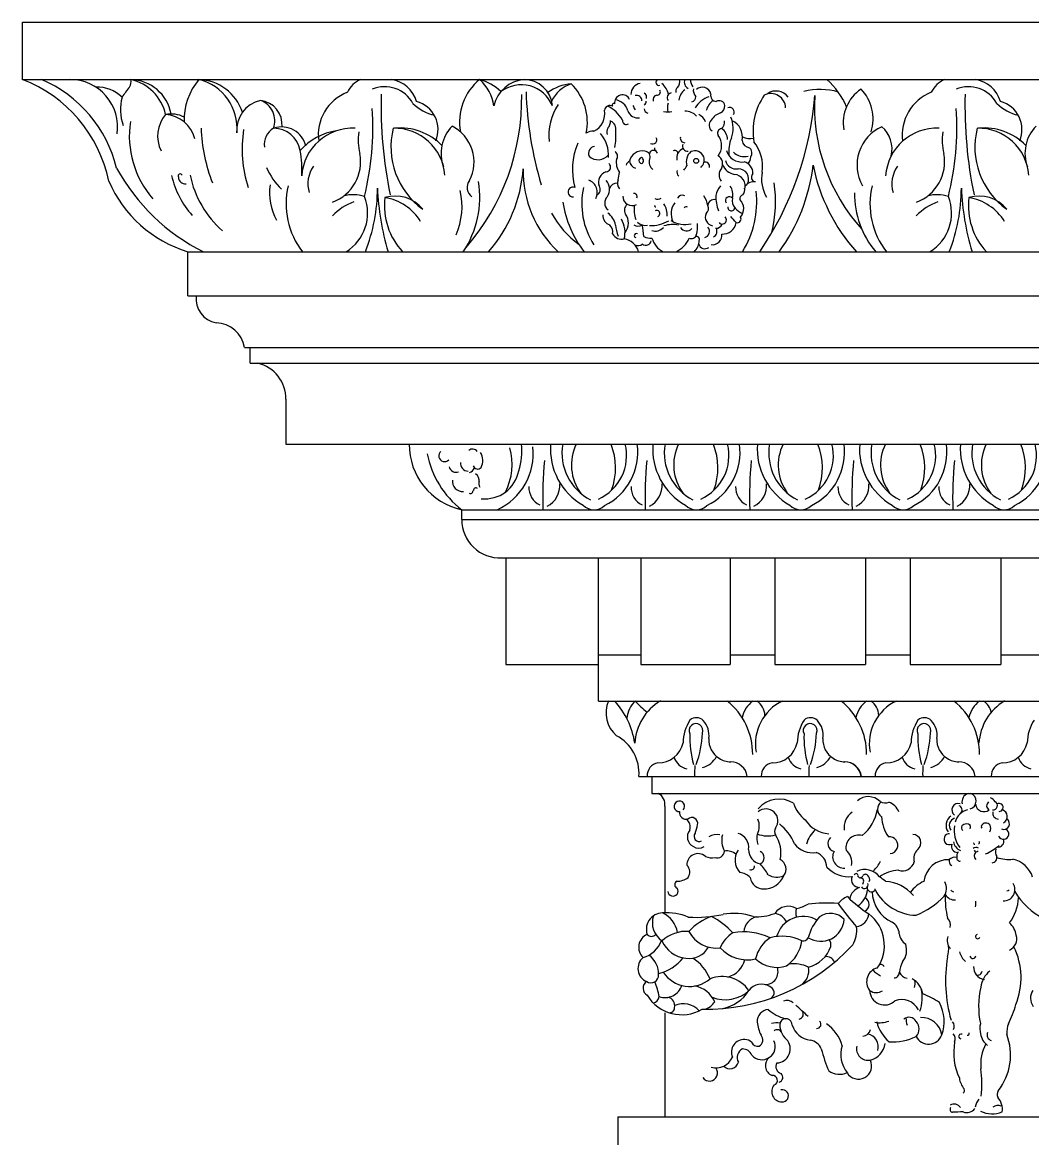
# Model space of a CAD drawing. Header units: millimetres. Extents: x -1.36 to 7.35, y 0 to 9.75.
# Drawn here: x -1.362 to 3.153, y 4.152 to 9.141 of the extents above; entities that cross this region are included whole.
import ezdxf

# ---------------------------------------------------------------- set-up
doc = ezdxf.new("R2010")
doc.units = ezdxf.units.MM
doc.layers.add('ceco.net 393 Ionic order', color=7, linetype='Continuous')

msp = doc.modelspace()

# ---------------------------------------------------------------- linework, layer by layer
at = {"layer": 'ceco.net 393 Ionic order'}
for p, q in [((-1.3618, 8.8854), (-1.3618, 9.1409)), ((-1.3618, 9.1409), (7.3538, 9.1409)), ((-1.3618, 8.8854), (7.3538, 8.8854)), ((-0.6228, 7.9182), (-0.6228, 8.1156)), ((-0.6228, 8.1156), (7.3538, 8.1156)), ((-0.6228, 7.9182), (7.3538, 7.9182)), ((-0.3688, 7.6882), (7.3538, 7.6882)), ((-0.3439, 7.6173), (-0.3439, 7.6882)), ((-0.3439, 7.6173), (7.3538, 7.6173)), ((-0.1842, 7.4564), (-0.1842, 7.2561)), ((-0.1842, 7.2561), (7.3538, 7.2561)), ((-0.1842, 7.2561), (-0.1842, 7.2561)), ((-0.1842, 7.2561), (-0.1842, 7.2561)), ((-0.1842, 7.2561), (-0.1842, 7.2561)), ((-0.1842, 7.2561), (-0.1842, 7.2561)), ((0.6013, 6.9185), (0.6013, 6.9625)), ((0.6013, 6.9625), (7.3374, 6.9625)), ((0.6013, 6.9185), (7.3312, 6.9185)), ((0.7656, 6.7474), (7.333, 6.7474)), ((0.7985, 6.7474), (0.7985, 6.2709)), ((1.2127, 6.1079), (1.2127, 6.7474)), ((1.4019, 6.7474), (1.4019, 6.2709)), ((1.8013, 6.7474), (1.8013, 6.2709)), ((2.0011, 6.7474), (2.0011, 6.2709)), ((2.4058, 6.7474), (2.4058, 6.2709)), ((2.6055, 6.7474), (2.6055, 6.2709)), ((3.0102, 6.7474), (3.0102, 6.2709)), ((1.2127, 6.314), (1.4019, 6.314)), ((1.8013, 6.314), (2.0011, 6.314)), ((2.4058, 6.314), (2.6055, 6.314)), ((3.0102, 6.314), (3.1941, 6.314)), ((0.7985, 6.2709), (1.2127, 6.2709)), ((0.7985, 6.2709), (0.7985, 6.2709)), ((0.7985, 6.2709), (0.7985, 6.2709)), ((0.7985, 6.2709), (0.7985, 6.2709)), ((0.7985, 6.2709), (0.7985, 6.2709)), ((1.4019, 6.2709), (1.8013, 6.2709)), ((1.4019, 6.2709), (1.4019, 6.2709)), ((1.4019, 6.2709), (1.4019, 6.2709)), ((1.4019, 6.2709), (1.4019, 6.2709)), ((1.4019, 6.2709), (1.4019, 6.2709)), ((2.0011, 6.2709), (2.4058, 6.2709)), ((2.6055, 6.2709), (3.0102, 6.2709)), ((2.6055, 6.2709), (2.6055, 6.2709)), ((2.6055, 6.2709), (2.6055, 6.2709)), ((2.6055, 6.2709), (2.6055, 6.2709)), ((2.6055, 6.2709), (2.6055, 6.2709)), ((1.2127, 6.1079), (7.342, 6.1079)), ((1.2127, 6.1079), (1.2127, 6.1079)), ((1.2127, 6.1079), (1.2127, 6.1079)), ((1.2127, 6.1079), (1.2127, 6.1079)), ((1.2127, 6.1079), (1.2127, 6.1079)), ((1.2127, 6.1079), (1.2127, 6.1079)), ((1.3934, 5.771), (7.3468, 5.771)), ((1.4517, 5.771), (1.4517, 5.695)), ((1.4517, 5.695), (7.3465, 5.695)), ((1.5088, 5.6374), (1.5088, 5.16)), ((1.5088, 4.7142), (1.5088, 4.2495)), ((1.2997, 4.2495), (7.3538, 4.2495)), ((1.2997, 4.2495), (1.2997, 3.9069))]:
    msp.add_line(p, q, dxfattribs=at)
msp.add_circle((1.6491, 8.522), 0.0108, dxfattribs=at)
for centre, radius, start, end in [((-1.5838, 8.3054), 0.621, 11.7143, 69.0627), ((-1.5044, 8.3514), 0.5807, 13.7544, 66.8598), ((-1.1491, 8.6723), 0.2131, 351.8589, 89.9501), ((-0.9242, 8.8757), 0.048, 330.0699, 11.7258), ((-0.9216, 8.6863), 0.204, 11.9936, 77.4328), ((-0.8828, 8.6964), 0.1891, 10.5932, 88.2972), ((-0.3582, 8.7042), 0.2808, 139.8224, 181.7195), ((-0.6264, 8.6679), 0.2241, 354.5941, 76.1295), ((-0.5805, 8.6727), 0.2128, 18.1754, 87.8986), ((0.1926, 8.7815), 0.1122, 112.1324, 155.4663), ((0.2657, 8.7471), 0.1399, 16.3979, 81.331), ((0.8345, 8.6971), 0.2428, 129.1383, 190.9463), ((0.5528, 8.7395), 0.1944, 8.2811, 48.6495), ((0.6228, 8.6711), 0.2222, 46.2005, 74.7467), ((0.8928, 8.7347), 0.1512, 94.7096, 167.4913), ((0.8795, 8.758), 0.1274, 5.0835, 89.62), ((1.4836, 8.8731), 0.0141, 119.0701, 282.8219), ((1.5416, 8.8745), 0.0341, 314.0949, 18.6853), ((1.6274, 8.8738), 0.0315, 158.2861, 243.124), ((1.6718, 8.8823), 0.0479, 176.2577, 217.9), ((2.0132, 8.6359), 0.3327, 22.4864, 48.5957), ((2.8018, 8.7815), 0.1122, 112.1324, 155.4663), ((2.8749, 8.7471), 0.1399, 16.3979, 81.331), ((-1.0258, 8.6957), 0.1553, 45.1896, 92.5615), ((-0.5643, 8.5816), 0.4174, 139.6839, 147.5058), ((0.257, 8.7083), 0.1446, 28.8151, 112.606), ((0.8673, 8.7107), 0.151, 22.8167, 126.9365), ((2.4942, 8.8796), 1.606, 181.7352, 196.8366), ((1.1085, 8.6599), 0.2071, 94.872, 126.1028), ((1.1353, 8.7284), 0.1448, 107.8353, 155.6881), ((0.9226, 8.6947), 0.2403, 348.222, 45.5358), ((1.4112, 8.8153), 0.0545, 103.774, 176.0374), ((1.4747, 8.8298), 0.0144, 257.9557, 33.7748), ((1.4438, 8.8044), 0.0824, 9.7575, 50.3649), ((1.5769, 8.8346), 0.0192, 126.9085, 200.69), ((1.6381, 8.7866), 0.0666, 126.7731, 174.6392), ((1.6787, 8.8376), 0.0425, 171.7866, 222.2785), ((1.6766, 8.8118), 0.0389, 12.7153, 133.1037), ((2.005, 8.7663), 0.0677, 36.4363, 123.9458), ((2.2033, 8.5517), 0.289, 73.8167, 104.5333), ((2.4904, 8.6909), 0.1845, 124.5722, 189.3455), ((2.2462, 8.7087), 0.1935, 342.9177, 43.8869), ((2.8661, 8.7083), 0.1446, 28.8151, 112.606), ((-0.7122, 8.7509), 0.2114, 164.9379, 199.4706), ((-0.2696, 8.6601), 0.1344, 102.2602, 185.708), ((-0.3294, 8.7007), 0.096, 339.6131, 71.0046), ((-0.3092, 8.6838), 0.1082, 354.4741, 84.1278), ((0.165, 8.6377), 0.2044, 111.3648, 187.8124), ((2.2228, 8.7692), 1.9819, 178.5431, 191.6034), ((0.3672, 8.6622), 0.1286, 336.8185, 75.2426), ((-0.1419, 8.7998), 1.0115, 318.9293, 1.0657), ((1.3196, 8.7813), 0.0354, 24.1574, 187.8842), ((1.2787, 8.7284), 0.0668, 14.2723, 82.9875), ((1.3832, 8.791), 0.0235, 357.4342, 106.2936), ((1.4076, 8.8073), 0.0202, 340.8908, 60.9871), ((1.4088, 8.7863), 0.0166, 301.1672, 7.6793), ((1.4783, 8.7945), 0.0222, 107.2574, 193.5497), ((1.5416, 8.8037), 0.0221, 102.7498, 214.0297), ((1.6245, 8.8071), 0.0228, 284.5867, 4.9373), ((1.7388, 8.7063), 0.1073, 108.1437, 150.7585), ((1.7721, 8.726), 0.0808, 125.4515, 165.1614), ((1.7406, 8.8138), 0.0268, 165.9578, 265.8476), ((1.7517, 8.7652), 0.0255, 9.3827, 120.9658), ((2.1855, 8.6547), 0.2824, 145.2772, 189.6092), ((0.7496, 8.9245), 1.4333, 325.6435, 355.5498), ((1.9827, 8.7561), 0.0663, 2.2271, 116.2857), ((2.9968, 8.7663), 0.8196, 176.7135, 222.1336), ((2.7742, 8.6377), 0.2044, 111.3648, 187.8124), ((4.8319, 8.7692), 1.9819, 178.5431, 191.6034), ((2.9764, 8.6622), 0.1286, 336.8185, 75.2426), ((-0.6969, 8.5987), 0.1325, 63.9084, 100.9488), ((-1.0725, 8.6702), 1.277, 346.0418, 3.8603), ((0.5262, 8.9238), 0.2039, 225.6533, 256.6855), ((1.235, 8.6371), 0.2443, 146.0529, 186.8129), ((1.1582, 8.73), 0.0826, 294.3072, 12.528), ((1.2637, 8.7443), 0.0251, 59.3343, 171.9137), ((1.1835, 8.6263), 0.1568, 29.501, 63.7695), ((1.2799, 8.7716), 0.00667, 45.6243, 239.3343), ((1.3882, 8.7614), 0.0477, 200.2369, 280.1295), ((1.5231, 8.8355), 0.1702, 203.0555, 210.1097), ((1.4415, 8.7567), 0.0242, 184.0225, 247.8381), ((1.5222, 8.8651), 0.1248, 261.3469, 278.6531), ((1.6016, 8.7577), 0.0813, 164.5738, 192.2998), ((1.6033, 8.6815), 0.0618, 40.8433, 93.9479), ((1.7776, 8.6689), 0.0701, 106.4415, 150.3523), ((1.742, 8.7673), 0.035, 296.8463, 3.3641), ((1.7979, 8.7396), 0.0212, 327.7582, 110.8632), ((1.5367, 8.6702), 1.277, 346.0418, 3.8603), ((3.1354, 8.9238), 0.2039, 225.6533, 256.6855), ((-0.4531, 8.6339), 0.4307, 171.5162, 220.8273), ((-0.6074, 8.6321), 0.1499, 139.8931, 206.0679), ((-0.7309, 8.5846), 0.1444, 14.2801, 86.4858), ((1.2228, 8.6998), 0.0441, 315.1381, 2.9841), ((1.2522, 8.6642), 0.0385, 345.9625, 67.4183), ((1.3362, 8.7006), 0.0164, 169.6984, 309.4086), ((1.6376, 8.678), 0.056, 19.2262, 65.6119), ((1.7375, 8.6809), 0.0308, 132.5973, 235.8198), ((1.7388, 8.695), 0.0372, 309.6474, 9.8315), ((1.6881, 8.667), 0.126, 339.7931, 23.6291), ((1.7772, 8.6295), 0.0787, 347.8633, 65.862), ((0.1808, 8.6951), 0.7445, 182.0789, 201.4385), ((0.1693, 8.5749), 0.5492, 170.8471, 198.2472), ((-0.2001, 8.5964), 0.081, 119.035, 189.3025), ((-0.2377, 8.5482), 0.1191, 9.4846, 90.8541), ((-0.2016, 8.5647), 0.1087, 11.97, 109.3989), ((0.0809, 8.3913), 0.2676, 98.2477, 138.7288), ((0.1142, 8.4396), 0.2281, 87.1564, 176.2719), ((0.384, 8.6138), 0.2449, 171.3161, 193.9529), ((0.6255, 8.5827), 0.3404, 165.5738, 234.5584), ((0.3018, 8.4429), 0.2246, 3.7047, 91.5224), ((0.3264, 8.406), 0.2627, 44.7985, 95.3683), ((0.6814, 8.5558), 0.1722, 135.4797, 200.8517), ((0.4773, 8.5166), 0.1794, 332.5571, 63.0507), ((1.187, 8.6051), 0.0499, 83.9447, 125.6553), ((1.1081, 8.5471), 0.1493, 356.0934, 40.4867), ((1.2801, 8.6525), 0.0306, 148.2217, 203.8817), ((1.0412, 8.6319), 0.2494, 348.505, 5.3021), ((1.7661, 8.6452), 0.0215, 99.4835, 208.9438), ((1.6899, 8.5895), 0.073, 321.4064, 38.2644), ((1.7258, 8.6143), 0.0638, 2.6381, 54.8177), ((2.5546, 8.5037), 0.1869, 113.8886, 209.8095), ((2.3917, 8.5747), 0.1326, 346.7653, 48.8674), ((2.7234, 8.4396), 0.2281, 87.1564, 176.2719), ((2.9932, 8.6138), 0.2449, 171.3161, 193.9529), ((3.2347, 8.5827), 0.3404, 165.5738, 234.5584), ((2.911, 8.4429), 0.2246, 3.7047, 91.5224), ((2.9356, 8.406), 0.2627, 44.7985, 95.3683), ((3.2905, 8.5558), 0.1722, 135.4797, 200.8517), ((1.3922, 8.4832), 0.296, 156.6602, 195.642), ((1.1991, 8.5552), 0.0312, 97.4164, 203.3373), ((1.455, 8.6154), 0.0184, 239.7993, 31.7268), ((1.5984, 8.6235), 0.0205, 167.9235, 269.8259), ((1.6103, 8.5868), 0.022, 157.0756, 278.3552), ((1.9432, 8.565), 0.1488, 156.8384, 187.39), ((1.8906, 8.6174), 0.0368, 186.8251, 265.6561), ((1.8885, 8.6909), 0.0695, 242.0282, 284.1), ((1.771, 8.4975), 0.1749, 351.4806, 38.9665), ((-0.5416, 8.4854), 0.4293, 355.8705, 11.0711), ((-0.0428, 8.5178), 0.1927, 290.5458, 11.0614), ((1.2112, 8.5856), 0.059, 226.3807, 321.5397), ((1.2731, 8.5428), 0.0246, 324.4077, 55.6233), ((1.4068, 8.5096), 0.0564, 76.6755, 169.6417), ((1.407, 8.5228), 0.0134, 97.5692, 262.4308), ((1.3989, 8.5228), 0.0147, 295.4684, 64.5316), ((1.4198, 8.5405), 0.0239, 332.6295, 90.0122), ((1.458, 8.5507), 0.0179, 48.9521, 172.6846), ((1.4828, 8.5792), 0.0198, 176.7464, 228.9521), ((1.5176, 8.5894), 0.054, 207.7668, 218.3322), ((1.5541, 8.5552), 0.0131, 4.099, 122.759), ((1.606, 8.5354), 0.0441, 110.2543, 193.5646), ((1.6629, 8.5189), 0.058, 130.4628, 198.7918), ((1.643, 8.5229), 0.0438, 23.2889, 113.8451), ((1.6381, 8.527), 0.047, 312.9279, 16.2588), ((1.7271, 8.5089), 0.0403, 328.9008, 60.4341), ((1.853, 8.5873), 0.0708, 195.8389, 278.2859), ((1.8664, 8.6139), 0.0734, 226.0752, 281.8962), ((1.8538, 8.5374), 0.039, 314.0331, 3.8797), ((1.8682, 8.5577), 0.0303, 324.2549, 49.519), ((2.5664, 8.5178), 0.1927, 290.5458, 11.0614), ((-0.1523, 8.9188), 0.8974, 208.5809, 243.5092), ((0.0162, 8.6197), 0.3142, 204.0498, 225.5028), ((0.0561, 8.4185), 0.1419, 145.6136, 195.8034), ((0.2487, 8.5322), 0.6296, 318.5788, 355.8123), ((1.3661, 8.4739), 0.4896, 178.5634, 227.0456), ((1.2464, 8.4938), 0.0205, 268.4133, 49.4825), ((1.3671, 8.5149), 0.0752, 169.5478, 216.1664), ((1.3605, 8.4959), 0.0255, 110.9891, 163.4259), ((1.391, 8.5277), 0.0405, 191.3393, 250.722), ((1.4794, 8.5159), 0.0407, 160.4574, 233.9188), ((1.495, 8.5668), 0.1311, 318.6645, 329.4745), ((1.6906, 8.4978), 0.0183, 343.611, 113.0765), ((1.7966, 8.4591), 0.0454, 140.4527, 217.8098), ((1.8318, 8.5294), 0.0689, 200.4463, 260.989), ((1.8274, 8.5334), 0.0479, 192.1766, 281.5062), ((1.8377, 8.4406), 0.0459, 332.5761, 90.884), ((1.8514, 8.4673), 0.0514, 358.2395, 76.7548), ((1.3628, 8.598), 0.8146, 323.6953, 353.222), ((2.9723, 8.6612), 0.8162, 191.2592, 221.9438), ((2.6653, 8.4185), 0.1419, 145.6136, 195.8034), ((-0.4569, 8.656), 0.5653, 203.4062, 252.9352), ((-0.3143, 8.5398), 0.3894, 192.3873, 222.2794), ((-0.6564, 8.4535), 0.00969, 30.2729, 211.0882), ((-0.6325, 8.451), 0.0323, 184.5044, 273.9086), ((-0.171, 8.5487), 0.4504, 191.5832, 228.9114), ((0.675, 8.4026), 0.0496, 140.9442, 236.1301), ((1.1492, 8.3811), 0.058, 332.5107, 69.5935), ((1.2634, 8.4257), 0.0507, 110.2175, 198.6287), ((1.202, 8.3938), 0.0602, 328.4772, 41.5317), ((1.3347, 8.4219), 0.0376, 156.4732, 221.032), ((0.6375, 8.5748), 0.677, 348.2422, 351.1329), ((1.5855, 8.4715), 0.0228, 161.0045, 230.4355), ((1.815, 8.4084), 0.0533, 343.8505, 83.488), ((1.921, 8.4484), 0.0252, 136.5361, 231.5451), ((2.1032, 8.4411), 0.1621, 169.1352, 210.199), ((-0.0076, 8.3788), 0.2501, 171.6613, 209.3373), ((0.1632, 8.3293), 0.3467, 166.5165, 218.0453), ((-0.5574, 8.4006), 0.7823, 338.6397, 359.9504), ((1.3588, 8.4434), 1.1347, 182.1952, 196.7877), ((0.2794, 8.3197), 0.3234, 336.7188, 12.3923), ((0.2361, 8.3617), 0.4463, 326.5432, 8.7646), ((1.0993, 8.3825), 0.0222, 69.5855, 272.9092), ((1.4842, 8.3321), 0.3464, 168.125, 212.3698), ((1.1925, 8.3933), 0.028, 294.7844, 35.3311), ((1.2935, 8.3888), 0.0332, 83.8211, 162.1751), ((1.8195, 8.3521), 0.0845, 136.7643, 170.0708), ((1.7483, 8.3719), 0.0648, 345.3211, 35.1636), ((1.4997, 8.3376), 0.42, 328.0935, 6.6123), ((1.8266, 8.3936), 0.0396, 322.5944, 9.9717), ((1.9054, 8.3845), 0.0442, 78.8024, 147.222), ((1.4219, 8.3393), 0.5819, 346.3223, 8.3124), ((2.7724, 8.3293), 0.3467, 166.5165, 218.0453), ((2.0517, 8.4006), 0.7823, 338.6397, 359.9504), ((3.9679, 8.4434), 1.1347, 182.1952, 196.7877), ((0.2076, 8.0989), 0.2554, 110.1365, 136.1177), ((0.1169, 8.2173), 0.1533, 70.9802, 106.2742), ((-0.0205, 8.2877), 0.2016, 301.3654, 21.6674), ((0.5614, 8.3224), 0.3053, 173.4302, 222.6418), ((0.3051, 8.2071), 0.1574, 38.6043, 107.3759), ((0.2224, 8.1311), 0.2291, 31.4327, 81.0332), ((1.5222, 8.4059), 0.4732, 188.3573, 217.8421), ((1.279, 8.3332), 0.0388, 131.3899, 232.0324), ((1.362, 8.3621), 0.0404, 177.9358, 299.3224), ((1.3705, 8.3618), 0.0149, 340.94, 93.5717), ((1.4776, 8.3755), 0.0251, 239.8824, 306.6535), ((1.6142, 8.2866), 0.0773, 142.0619, 207.0492), ((1.5876, 8.3414), 0.0265, 66.2933, 148.0793), ((1.5929, 8.3038), 0.1097, 9.3338, 34.2991), ((1.7284, 8.3208), 0.0277, 73.4568, 174.7257), ((1.9328, 8.3683), 0.1966, 180.4634, 200.7157), ((1.7974, 8.3442), 0.0177, 39.8715, 212.8555), ((1.8577, 8.344), 0.0481, 166.1554, 223.7292), ((1.8619, 8.3523), 0.0177, 102.632, 189.9477), ((1.8039, 8.3084), 0.0575, 319.2391, 45.1694), ((2.7588, 8.3761), 0.4028, 179.5834, 220.2967), ((2.8168, 8.0989), 0.2554, 110.1365, 136.1177), ((2.726, 8.2173), 0.1533, 70.9802, 106.2742), ((2.5886, 8.2877), 0.2016, 301.3654, 21.6674), ((3.1705, 8.3224), 0.3053, 173.4302, 222.6418), ((2.9143, 8.2071), 0.1574, 38.6043, 107.3759), ((2.8315, 8.1311), 0.2291, 31.4327, 81.0332), ((1.3737, 8.4887), 0.4216, 208.3648, 233.9409), ((1.2007, 8.2158), 0.0903, 12.1986, 53.1853), ((1.3641, 8.3008), 0.0354, 130.7903, 208.0567), ((1.2803, 8.2441), 0.0661, 320.4449, 37.2938), ((1.5076, 8.3038), 0.1362, 172.4401, 198.8889), ((1.4675, 8.3198), 0.00409, 142.5712, 291.211), ((1.4731, 8.2863), 0.0137, 289.1807, 122.4956), ((1.4155, 8.2754), 0.1047, 359.3669, 31.0268), ((1.6043, 8.3082), 0.00899, 43.5828, 160.1769), ((1.7294, 8.271), 0.0395, 157.0498, 259.7726), ((1.6789, 8.3082), 0.026, 303.0441, 31.122), ((1.8059, 8.314), 0.0153, 172.7718, 354.856), ((1.8957, 8.3752), 0.0973, 221.5429, 246.4545), ((1.2763, 8.2774), 0.0443, 175.1932, 252.2271), ((1.2366, 8.205), 0.0399, 346.3148, 49.0104), ((1.5036, 8.257), 0.2157, 185.9056, 199.3132), ((1.2149, 8.202), 0.1163, 345.6247, 30.6477), ((1.3898, 8.2627), 0.0329, 232.6322, 303.2431), ((1.4233, 8.285), 0.0516, 224.9726, 279.7522), ((0.9935, 8.1462), 0.4237, 5.099, 12.2171), ((1.4434, 8.4038), 0.1714, 269.0598, 298.9922), ((1.5442, 8.0954), 0.1417, 79.2283, 106.1774), ((1.6014, 8.3746), 0.1368, 241.328, 280.8456), ((1.4999, 8.2315), 0.1555, 345.0861, 4.025), ((1.7384, 8.2496), 0.0289, 265.3433, 339.72), ((1.7655, 8.2579), 0.0184, 220.7408, 45.9425), ((1.7673, 8.2561), 0.0614, 266.0308, 350.5936), ((0.9931, 7.5341), 1.0971, 40.4582, 42.2971), ((1.8324, 8.2626), 0.0172, 254.7441, 28.7459), ((1.3162, 8.2186), 0.0469, 209.3875, 284.0087), ((1.3815, 8.1877), 0.00915, 55.3996, 255.9587), ((1.4459, 8.2419), 0.0656, 242.4496, 274.9472), ((1.4674, 8.2559), 0.0478, 250.109, 317.9429), ((1.6066, 8.2394), 0.031, 210.0546, 318.8987), ((1.6271, 8.1983), 0.024, 247.2324, 343.5493), ((1.6508, 8.1709), 0.0131, 336.7239, 113.6581), ((1.6813, 8.2062), 0.0275, 282.3511, 43.5491), ((1.7221, 8.1884), 0.0414, 261.9363, 8.9369), ((1.7136, 8.2069), 0.0284, 296.8906, 29.0775), ((1.3149, 8.0948), 0.0794, 15.2337, 80.8325), ((1.3891, 8.1728), 0.03, 243.1684, 311.4009), ((1.4245, 8.1692), 0.0245, 230.7109, 350.2051), ((1.5466, 8.2032), 0.0987, 195.6388, 242.5578), ((1.5095, 8.2221), 0.1176, 295.153, 337.0102), ((1.5883, 8.1689), 0.0746, 314.3608, 357.5556), ((1.6883, 8.1584), 0.0292, 197.1457, 306.4819), ((-0.4745, 7.9067), 0.1111, 174.0853, 259.0392), ((-0.4986, 7.666), 0.1316, 9.7115, 88.7436), ((-0.3458, 7.4595), 0.1617, 358.8762, 77.306), ((0.6655, 7.2541), 0.2986, 179.6069, 257.5875), ((0.6497, 7.2078), 0.0262, 36.5791, 129.1816), ((0.6439, 7.2144), 0.2774, 294.7562, 5.9771), ((0.5572, 7.1656), 0.2696, 332.6133, 15.9657), ((0.5813, 7.2239), 0.2886, 342.3724, 6.4131), ((1.2877, 7.2348), 0.2901, 175.7747, 240.318), ((1.284, 7.2158), 0.2347, 170.098, 243.0199), ((1.3044, 7.1627), 0.2128, 153.9458, 216.6257), ((1.1263, 7.2043), 0.2119, 293.9691, 14.1728), ((1.1222, 7.2196), 0.2659, 296.2549, 7.8987), ((0.9979, 7.1496), 0.291, 339.9224, 21.4747), ((1.7449, 7.2348), 0.2901, 175.7747, 240.318), ((1.7412, 7.2158), 0.2347, 170.098, 243.0199), ((1.7615, 7.1627), 0.2128, 153.9458, 216.6257), ((1.5835, 7.2043), 0.2119, 293.9691, 14.1728), ((1.5794, 7.2196), 0.2659, 296.2549, 7.8987), ((1.4551, 7.1496), 0.291, 339.9224, 21.4747), ((2.2118, 7.2348), 0.2901, 175.7747, 240.318), ((2.2081, 7.2158), 0.2347, 170.098, 243.0199), ((2.2285, 7.1627), 0.2128, 153.9458, 216.6257), ((2.0504, 7.2043), 0.2119, 293.9691, 14.1728), ((2.0463, 7.2196), 0.2659, 296.2549, 7.8987), ((1.922, 7.1496), 0.291, 339.9224, 21.4747), ((2.669, 7.2348), 0.2901, 175.7747, 240.318), ((2.6652, 7.2158), 0.2347, 170.098, 243.0199), ((2.6856, 7.1627), 0.2128, 153.9458, 216.6257), ((2.5076, 7.2043), 0.2119, 293.9691, 14.1728), ((2.5035, 7.2196), 0.2659, 296.2549, 7.8987), ((2.3792, 7.1496), 0.291, 339.9224, 21.4747), ((3.1194, 7.2348), 0.2901, 175.7747, 240.318), ((3.1156, 7.2158), 0.2347, 170.098, 243.0199), ((3.136, 7.1627), 0.2128, 153.9458, 216.6257), ((2.958, 7.2043), 0.2119, 293.9691, 14.1728), ((2.9539, 7.2196), 0.2659, 296.2549, 7.8987), ((2.8296, 7.1496), 0.291, 339.9224, 21.4747), ((0.8574, 7.2922), 0.4175, 190.9057, 232.167), ((0.5251, 7.2035), 0.0258, 129.5207, 316.8275), ((0.6234, 7.183), 0.0721, 334.3563, 29.6659), ((0.5767, 7.1628), 0.0328, 195.4326, 288.9552), ((0.6309, 7.1697), 0.0344, 172.7217, 267.9495), ((0.6256, 7.1624), 0.0348, 288.6225, 338.0609), ((0.6728, 7.1653), 0.0207, 198.2735, 319.1233), ((0.7046, 7.1658), 0.1545, 263.9684, 349.086), ((2.679, 7.0184), 1.7155, 174.479, 181.8674), ((3.1361, 7.0184), 1.7155, 174.479, 181.8674), ((3.603, 7.0184), 1.7155, 174.479, 181.8674), ((4.0602, 7.0184), 1.7155, 174.479, 181.8674), ((4.5106, 7.0184), 1.7155, 174.479, 181.8674), ((0.606, 7.0897), 0.046, 172.8173, 274.5617), ((0.6483, 7.0941), 0.0317, 345.3127, 63.3291), ((0.7077, 7.0808), 0.0304, 160.8544, 214.0197), ((0.64, 7.0473), 0.012, 241.7243, 5.6155), ((0.6649, 7.0499), 0.0107, 48.6249, 187.4839), ((0.9903, 7.0638), 0.0893, 178.5526, 243.4132), ((0.9356, 7.0709), 0.1043, 297.1597, 4.468), ((1.4474, 7.0638), 0.0893, 178.5526, 243.4132), ((1.3927, 7.0709), 0.1043, 297.1597, 4.468), ((1.9144, 7.0638), 0.0893, 178.5526, 243.4132), ((1.8597, 7.0709), 0.1043, 297.1597, 4.468), ((2.3715, 7.0638), 0.0893, 178.5526, 243.4132), ((2.3168, 7.0709), 0.1043, 297.1597, 4.468), ((2.8219, 7.0638), 0.0893, 178.5526, 243.4132), ((2.7672, 7.0709), 0.1043, 297.1597, 4.468), ((1.1928, 7.031), 0.0686, 224.7519, 313.3151), ((1.65, 7.031), 0.0686, 224.7519, 313.3151), ((2.1169, 7.031), 0.0686, 224.7519, 313.3151), ((2.574, 7.031), 0.0686, 224.7519, 313.3151), ((3.0244, 7.031), 0.0686, 224.7519, 313.3151), ((0.7726, 6.9185), 0.1713, 180, 272.3464), ((1.3812, 6.0549), 0.135, 156.8477, 229.1612), ((1.0202, 5.8653), 0.3589, 8.7137, 42.5334), ((1.4632, 6.0178), 0.1249, 133.8009, 174.2901), ((1.6095, 5.9062), 0.2349, 120.7993, 176.6959), ((1.6792, 6.3751), 0.4035, 221.4512, 231.8533), ((1.5976, 5.8705), 0.3042, 359.7854, 51.3013), ((1.9797, 6.0049), 0.1291, 127.0893, 166.843), ((2.1256, 5.9165), 0.2117, 115.2964, 190.2116), ((1.8756, 6.0406), 0.0807, 2.1052, 56.5156), ((2.1065, 5.8705), 0.3042, 359.7854, 51.3013), ((2.4886, 6.0049), 0.1291, 127.0893, 166.843), ((2.6345, 5.9165), 0.2117, 115.2964, 190.2116), ((2.3846, 6.0406), 0.0807, 2.1052, 56.5156), ((2.6107, 5.8705), 0.3042, 359.7854, 51.3013), ((2.9929, 6.0049), 0.1291, 127.0893, 166.843), ((3.1473, 5.9062), 0.2349, 120.7993, 176.6959), ((2.8888, 6.0406), 0.0807, 12.1018, 56.5156), ((1.7857, 5.9178), 0.1952, 147.491, 178.9019), ((1.6482, 5.9759), 0.0309, 339.065, 208.6863), ((1.65, 5.9892), 0.0442, 45.5768, 130.7893), ((1.6077, 5.9543), 0.0989, 351.7942, 42.246), ((2.2957, 5.9178), 0.1952, 147.491, 178.9019), ((2.1582, 5.9759), 0.0309, 339.065, 208.6863), ((2.16, 5.9892), 0.0442, 45.5768, 130.7893), ((2.1177, 5.9543), 0.0989, 351.7942, 42.246), ((2.8046, 5.9178), 0.1952, 147.491, 178.9019), ((2.6672, 5.9759), 0.0309, 339.065, 208.6863), ((2.6689, 5.9892), 0.0442, 45.5768, 130.7893), ((2.6266, 5.9543), 0.0989, 351.7942, 42.246), ((3.3235, 5.9178), 0.1952, 147.491, 178.9019), ((1.2023, 5.784), 0.1916, 356.1361, 61.743), ((2.0782, 5.9449), 0.4574, 177.9839, 195.4), ((1.204, 5.9847), 0.4735, 340.2162, 357.5946), ((1.8016, 5.9339), 0.0962, 176.26, 238.3746), ((2.5882, 5.9449), 0.4574, 177.9839, 195.4), ((1.714, 5.9847), 0.4735, 340.2162, 357.5946), ((2.3116, 5.9339), 0.0962, 176.26, 238.3746), ((3.0972, 5.9449), 0.4574, 177.9839, 195.4), ((2.2229, 5.9847), 0.4735, 340.2162, 357.5946), ((2.8206, 5.9339), 0.0962, 176.26, 238.3746), ((1.4795, 5.9448), 0.1135, 269.3187, 348.1872), ((1.9895, 5.9448), 0.1135, 269.3187, 348.1872), ((2.4984, 5.9448), 0.1135, 269.3187, 348.1872), ((3.0173, 5.9448), 0.1135, 269.3187, 348.1872), ((1.6231, 5.8801), 0.0764, 198.1612, 257.7026), ((1.652, 5.906), 0.0993, 285.2114, 332.377), ((1.8013, 5.9269), 0.0902, 236.2391, 271.3438), ((2.1331, 5.8801), 0.0764, 198.1612, 257.7026), ((2.162, 5.906), 0.0993, 285.2114, 332.377), ((2.3113, 5.9269), 0.0902, 236.2391, 271.3438), ((2.6421, 5.8801), 0.0764, 198.1612, 257.7026), ((2.6709, 5.906), 0.0993, 285.2114, 332.377), ((2.8202, 5.9269), 0.0902, 236.2391, 271.3438), ((3.161, 5.8801), 0.0764, 198.1612, 257.7026), ((1.4886, 5.7736), 0.0587, 100.3111, 182.4576), ((2.0853, 5.7858), 0.4432, 175.5398, 181.9041), ((1.8009, 5.7593), 0.0775, 8.7019, 88.1406), ((1.9987, 5.7736), 0.0587, 100.3111, 182.4576), ((2.5953, 5.7858), 0.4432, 175.5398, 181.9041), ((2.3098, 5.7593), 0.0775, 8.7019, 88.1406), ((2.3109, 5.7593), 0.0775, 8.7019, 88.1406), ((2.5076, 5.7736), 0.0587, 100.3111, 182.4576), ((3.1043, 5.7858), 0.4432, 175.5398, 181.9041), ((2.8198, 5.7593), 0.0775, 8.7019, 88.1406), ((3.0265, 5.7736), 0.0587, 100.3111, 182.4576), ((1.4554, 5.6465), 0.0542, 350.4162, 63.6762), ((2.8768, 5.657), 0.0402, 108.8061, 193.2861), ((2.8641, 5.6611), 0.0359, 284.7762, 70.9886), ((1.5741, 5.6373), 0.0236, 317.5805, 271.9366), ((2.019, 5.5465), 0.1229, 58.0954, 139.2643), ((2.2296, 5.6978), 0.153, 197.8802, 232.596), ((2.4189, 5.607), 0.0735, 44.7104, 132.1097), ((2.4998, 5.6245), 0.0406, 127.3008, 235.563), ((2.4942, 5.7026), 0.0496, 242.3895, 289.4455), ((2.4866, 5.5881), 0.0719, 19.5731, 70.4704), ((2.8204, 5.6213), 0.0291, 72.4267, 234.9904), ((2.8163, 5.6208), 0.0209, 318.5391, 68.1523), ((2.9348, 5.6518), 0.0385, 188.3093, 307.5492), ((2.9675, 5.6398), 0.0207, 124.7869, 243.3906), ((2.9259, 5.6085), 0.0771, 40.0085, 59.8649), ((2.9753, 5.6409), 0.0197, 264.8438, 60.6486), ((3.0028, 5.6324), 0.018, 268.9306, 120.6082), ((1.6044, 5.6093), 0.0298, 171.431, 284.8565), ((1.9615, 5.5731), 0.0528, 321.5888, 132.2991), ((2.3945, 5.5414), 0.0848, 125.1521, 187.4518), ((2.2638, 5.6593), 0.1987, 309.7264, 349.5608), ((2.6588, 5.6032), 0.1824, 183.8215, 214.146), ((2.8158, 5.5521), 0.0503, 124.1068, 215.1001), ((2.8806, 5.549), 0.0756, 104.3567, 166.9479), ((3.0026, 5.6082), 0.0286, 171.3732, 263.1384), ((3.0081, 5.5918), 0.031, 296.8685, 73.0742), ((1.5823, 5.5457), 0.0404, 339.1886, 56.8946), ((1.6296, 5.5606), 0.0266, 347.7045, 131.4024), ((1.5092, 5.5779), 0.1481, 335.5189, 351.0586), ((1.8519, 5.5497), 0.0793, 332.8518, 22.2711), ((2.0409, 5.5248), 0.0411, 157.8175, 202.1825), ((1.8627, 5.3675), 0.2483, 24.3278, 50.3221), ((2.2502, 5.6501), 0.1355, 213.0177, 266.5073), ((2.8152, 5.5506), 0.0352, 109.4634, 215.1592), ((2.9274, 5.5277), 0.1253, 169.8774, 216.7392), ((2.8527, 5.5429), 0.0181, 156.956, 226.3284), ((2.8562, 5.5316), 0.0273, 47.704, 137.5771), ((2.8606, 5.5434), 0.0149, 334.3296, 55.5291), ((2.9376, 5.5471), 0.0147, 166.2137, 211.7453), ((2.9438, 5.5386), 0.0239, 38.9151, 149.7429), ((2.9277, 5.5388), 0.0377, 334.7657, 23.0291), ((3.0237, 5.559), 0.0254, 244.9715, 58.2993), ((1.6586, 5.5011), 0.049, 141.891, 243.1851), ((1.6623, 5.5031), 0.0227, 143.6257, 299.4105), ((1.7438, 5.4348), 0.076, 81.5961, 119.5102), ((1.8631, 5.4847), 0.1, 165.6641, 208.3489), ((1.8205, 5.455), 0.0633, 350.3708, 75.4793), ((1.9838, 5.4939), 0.0645, 162.2795, 204.6623), ((1.9692, 5.6352), 0.1304, 249.002, 284.977), ((1.8962, 5.4318), 0.1318, 345.7621, 36.0251), ((2.2596, 5.4413), 0.1202, 130.2048, 166.9444), ((2.2734, 5.471), 0.0359, 131.2674, 256.8255), ((2.3746, 5.4521), 0.0567, 73.3756, 190.6796), ((2.5127, 5.4635), 0.0376, 275.5781, 97.3493), ((2.615, 5.4741), 0.0381, 309.067, 85.6658), ((2.781, 5.4904), 0.0246, 88.3377, 294.2989), ((2.9991, 5.4805), 0.0252, 259.4776, 21.2781), ((3.0226, 5.5134), 0.0238, 201.6782, 65.9497), ((1.6603, 5.4973), 0.0466, 239.178, 300.822), ((1.785, 5.3723), 0.0656, 50.3051, 98.7029), ((1.9021, 5.3968), 0.0796, 145.6935, 223.9746), ((1.9514, 5.4461), 0.0685, 181.4201, 256.2452), ((2.1716, 5.5345), 0.105, 218.0234, 277.2469), ((2.2717, 5.3866), 0.0725, 348.8511, 49.4431), ((2.6783, 5.4037), 0.0566, 133.9241, 194.5509), ((2.8172, 5.4587), 0.0277, 160.4525, 270.878), ((2.8533, 5.4908), 0.0564, 192.2094, 245.1527), ((2.8989, 5.4368), 0.0172, 49.1395, 136.5809), ((2.8936, 5.4724), 0.0048, 151.2069, 269.3435), ((2.9002, 5.443), 0.00911, 189.7787, 334.5264), ((2.9108, 5.4753), 0.00477, 270.2724, 59.8431), ((2.8626, 5.6195), 0.2103, 292.1307, 311.7197), ((3.0232, 5.4336), 0.0369, 161.3915, 212.726), ((1.6568, 5.3768), 0.0492, 47.4174, 183.5439), ((1.7199, 5.4807), 0.0739, 246.2048, 280.3857), ((1.743, 5.4386), 0.0321, 252.3288, 357.3811), ((1.9207, 5.4078), 0.0317, 297.1913, 62.8087), ((2.0023, 5.3563), 0.0482, 323.2493, 63.2511), ((2.1639, 5.3647), 0.0688, 0.6345, 72.3456), ((2.3094, 5.4116), 0.0505, 151.0962, 274.3045), ((2.3586, 5.442), 0.1243, 311.9591, 336.1154), ((2.5699, 5.4045), 0.0557, 252.3447, 344.357), ((2.7748, 5.2903), 0.1086, 87.1519, 173.9028), ((2.7986, 5.3917), 0.0198, 158.9184, 246.4824), ((2.8055, 5.3735), 0.0359, 76.0185, 134.9365), ((2.8464, 5.415), 0.0329, 145.4684, 191.8952), ((2.827, 5.4056), 0.0131, 168.2185, 285.5202), ((2.917, 5.4164), 0.0252, 135.6844, 222.277), ((2.9692, 5.4081), 0.0237, 275.3345, 13.5489), ((3.0451, 5.5741), 0.1741, 252.5126, 276.2757), ((3.0368, 5.2822), 0.1219, 18.1825, 77.0324), ((1.5797, 5.3437), 0.041, 323.4956, 47.1415), ((1.8369, 5.2692), 0.0728, 43.1759, 83.7288), ((1.8944, 5.3688), 0.0152, 245.4432, 7.4537), ((1.7447, 5.2025), 0.2601, 29.7789, 42.9162), ((2.3324, 5.4597), 0.1371, 223.382, 275.5345), ((2.4025, 5.2728), 0.082, 36.6686, 115.8686), ((2.5568, 5.2049), 0.1466, 91.4685, 127.0845), ((1.5709, 5.2875), 0.0177, 120.4596, 249.1547), ((1.5642, 5.3822), 0.0795, 268.3748, 307.608), ((1.9491, 5.3279), 0.0598, 188.5557, 273.0399), ((1.9523, 5.3642), 0.096, 268.1933, 337.5044), ((2.0099, 5.3997), 0.0787, 239.8871, 293.2508), ((2.378, 5.3098), 0.035, 157.4006, 272.6005), ((2.3634, 5.3274), 0.00915, 341.7952, 152.5684), ((2.3824, 5.3293), 0.0113, 204.7816, 344.7386), ((2.381, 5.3014), 0.0167, 317.235, 82.1544), ((2.401, 5.286), 0.0163, 212.3861, 22.1018), ((2.4049, 5.3204), 0.013, 36.2522, 152.8887), ((2.4039, 5.3108), 0.0208, 333.6319, 56.2526), ((2.3589, 5.1461), 0.207, 48.8855, 58.0785), ((2.483, 5.1236), 0.1788, 40.23, 86.1492), ((2.7266, 5.1664), 0.1481, 113.8219, 144.2084), ((2.7053, 5.2694), 0.0624, 326.7666, 28.7386), ((3.0222, 5.2654), 0.0511, 268.0034, 32.6409), ((1.5453, 5.2588), 0.0229, 184.5923, 32.2515), ((2.3997, 5.2123), 0.0657, 107.8975, 169.77), ((2.3181, 5.2748), 0.0978, 302.6578, 353.8005), ((2.4326, 5.2746), 0.0195, 178.326, 307.4848), ((2.5873, 5.2577), 0.1517, 180.8116, 245.4116), ((2.4409, 5.2668), 0.00846, 294.9757, 16.6239), ((2.6392, 5.367), 0.2169, 208.5358, 268.1346), ((3.1859, 5.23), 0.424, 178.1825, 192.6184), ((2.8038, 5.2673), 0.0481, 209.8523, 275.5196), ((2.8014, 5.2719), 0.0169, 212.8481, 261.7211), ((3.0337, 5.2892), 0.0291, 277.1183, 299.7254), ((3.3455, 5.4172), 0.3164, 210.4144, 243.2146), ((2.0614, 5.1157), 0.0749, 61.13, 144.7272), ((2.0713, 5.3351), 0.156, 279.6779, 299.7881), ((2.2267, 4.6503), 0.5549, 84.1806, 98.0643), ((2.3682, 5.1324), 0.1103, 113.0575, 140.6406), ((3.5455, 6.1271), 1.565, 216.2211, 221.091), ((2.7251, 5.6311), 0.5638, 224.794, 237.3569), ((2.389, 5.1983), 0.0331, 295.0129, 63.2935), ((2.4741, 5.5187), 0.401, 293.2143, 314.9906), ((2.7941, 5.2078), 0.1048, 349.1755, 3.4362), ((2.884, 5.2387), 0.2056, 323.3893, 357.1859), ((1.4992, 5.0878), 0.0729, 82.403, 198.3998), ((1.5507, 5.1168), 0.0974, 161.149, 236.098), ((1.5198, 4.9209), 0.2406, 66.9548, 94.9139), ((1.4494, 5.0538), 0.1179, 9.6658, 65.0324), ((1.6498, 5.68), 0.5389, 266.1912, 282.83), ((1.8088, 4.8995), 0.2623, 110.3145, 136.9869), ((1.5532, 4.8321), 0.3539, 42.6295, 62.302), ((1.8172, 4.8972), 0.2618, 70.8667, 100.5074), ((1.9374, 5.0704), 0.0755, 103.2711, 175.6743), ((1.9201, 5.3642), 0.2203, 265.5508, 291.3466), ((1.9878, 5.0861), 0.0739, 27.9833, 80.2866), ((2.1268, 5.0231), 0.1224, 59.9726, 164.7065), ((2.1448, 5.1618), 0.0511, 157.5368, 202.7928), ((2.3517, 5.002), 0.2071, 137.028, 166.6234), ((2.2488, 5.0766), 0.0825, 41.5745, 126.2037), ((2.3534, 5.1655), 0.0682, 280.6563, 352.2615), ((2.3124, 5.0157), 0.1777, 325.2463, 52.3081), ((2.2055, 5.1396), 0.1054, 238.2964, 355.5475), ((2.2404, 5.0837), 0.1265, 328.8178, 6.7279), ((2.4929, 5.0645), 0.0635, 3.0261, 60.4157), ((2.7425, 5.1057), 0.0433, 346.6809, 46.9085), ((2.9909, 5.0481), 0.0894, 8.2023, 49.4808), ((1.455, 5.0071), 0.0629, 113.4201, 226.549), ((1.4493, 5.081), 0.0252, 220.1392, 319.455), ((1.6064, 4.916), 0.1627, 86.2503, 132.5272), ((1.7368, 5.1377), 0.1337, 206.3483, 278.4974), ((1.888, 4.9501), 0.1426, 121.4342, 157.1317), ((1.8621, 4.8009), 0.2752, 64.8145, 100.1633), ((2.0642, 4.9228), 0.1529, 123.7617, 167.7229), ((2.032, 4.8463), 0.2104, 64.9044, 104.5234), ((2.1275, 5.0615), 0.0255, 255.8896, 332.9656), ((2.209, 5.0182), 0.0421, 350.8016, 33.639), ((2.6253, 5.0777), 0.0697, 188.0769, 234.9705), ((2.8215, 5.0368), 0.051, 157.7797, 223.9171), ((2.907, 5.055), 0.00944, 105.1508, 349.1349), ((3.0263, 5.0448), 0.0554, 294.9752, 16.8414), ((1.3786, 5.0806), 0.1237, 285.5847, 339.4962), ((1.6146, 5.0873), 0.1289, 203.4591, 264.7289), ((1.6172, 5.0588), 0.101, 261.7616, 329.7676), ((1.6907, 5.626), 0.8957, 269.0187, 317.2637), ((1.8784, 5.115), 0.1638, 221.9618, 282.8652), ((1.958, 5.0584), 0.1647, 305.1835, 352.4594), ((2.1168, 5.0551), 0.1406, 284.1271, 341.9245), ((2.5058, 4.9945), 0.0837, 321.817, 18.1521), ((2.6751, 4.9974), 0.1023, 341.0729, 9.0147), ((2.7807, 4.8707), 0.32, 338.1097, 25.7048), ((1.4525, 4.9127), 0.0635, 129.8717, 247.3083), ((1.3764, 4.8874), 0.105, 358.1123, 53.8924), ((1.4338, 5.0861), 0.2017, 283.6436, 321.4605), ((1.515, 4.7817), 0.2139, 23.3673, 56.1088), ((1.7603, 4.9805), 0.1104, 286.0756, 344.8422), ((2.0112, 5.0592), 0.1417, 227.1576, 287.1112), ((2.2312, 4.9271), 0.0383, 20.3447, 99.9078), ((2.7493, 4.8614), 0.1955, 155.3869, 169.7557), ((3.4249, 4.8596), 0.6614, 170.902, 195.5638), ((2.9356, 5.0236), 0.1162, 198.727, 223.839), ((2.8855, 4.9708), 0.0135, 196.3699, 351.0072), ((1.6197, 4.9726), 0.1402, 212.9619, 310.8646), ((1.958, 4.8975), 0.0569, 268.6934, 20.647), ((2.0858, 4.7771), 0.156, 65.225, 98.4878), ((2.0732, 4.9045), 0.0793, 302.2262, 10.3402), ((2.4734, 4.8536), 0.0627, 103.9315, 218.1488), ((2.5243, 4.9826), 0.1146, 221.9465, 243.441), ((2.4746, 4.9154), 0.0153, 15.4463, 117.7352), ((2.533, 4.8949), 0.024, 270.8171, 2.8347), ((2.5968, 4.9127), 0.0436, 204.0084, 263.0985), ((2.9454, 4.9189), 0.0568, 176.7256, 259.6311), ((2.9072, 4.9023), 0.0196, 250.6847, 356.4604), ((3.0307, 4.8156), 0.1105, 129.2675, 172.7755), ((1.4472, 4.8243), 0.0354, 122.8372, 240.984), ((1.4468, 4.883), 0.0345, 236.9559, 1.5569), ((1.2128, 4.7395), 0.2753, 9.8947, 24.3181), ((1.7649, 4.7311), 0.1457, 34.538, 111.5628), ((1.9403, 4.7751), 0.0675, 56.5184, 145.1638), ((2.5626, 4.7797), 0.1013, 11.0341, 59.3397), ((2.5245, 4.8483), 0.1025, 348.6743, 5.6155), ((1.5846, 4.8864), 0.1805, 211.0851, 300.1958), ((1.5097, 4.8617), 0.0792, 251.0737, 341.6724), ((1.619, 4.7124), 0.1245, 24.6223, 78.6285), ((1.7791, 4.9307), 0.1578, 248.311, 312.117), ((1.7302, 4.9148), 0.1848, 281.1995, 326.8335), ((1.9686, 4.8039), 0.0289, 304.1114, 71.9945), ((2.4544, 4.8544), 0.0498, 232.5297, 303.3266), ((2.4908, 4.8162), 0.0667, 181.1823, 314.3872), ((2.4785, 4.7808), 0.1807, 340.7883, 13.4356), ((2.5328, 4.4619), 0.3611, 55.639, 69.0325), ((3.2927, 4.743), 0.3816, 166.8954, 191.6408), ((3.2063, 4.7808), 0.0633, 147.3787, 216.2499), ((1.4537, 4.7898), 0.0305, 275.075, 354.3956), ((1.516, 4.7472), 0.0371, 344.6925, 79.1987), ((1.5909, 4.6561), 0.0987, 43.2977, 112.5576), ((1.656, 4.815), 0.0915, 292.2958, 326.341), ((2.0542, 4.724), 0.0455, 50.542, 109.8673), ((-14.5158, -13.2857), 24.5182, 47.17943, 47.35541), ((2.567, 4.6907), 0.0833, 26.1123, 110.7858), ((2.5772, 4.6764), 0.18, 340.2392, 27.6572), ((2.6421, 4.8711), 0.4516, 332.9292, 344.623), ((1.5315, 4.7354), 0.0204, 253.7515, 5.6218), ((1.9753, 4.6756), 0.0538, 94.7047, 182.629), ((2.0999, 4.8779), 0.1968, 229.0246, 254.4942), ((2.1058, 4.7083), 0.0221, 280.1666, 43.8734), ((2.5999, 4.658), 0.0365, 28.321, 128.5758), ((2.7817, 4.7041), 0.1959, 183.5966, 193.3747), ((2.658, 4.6036), 0.0894, 7.6915, 93.9367), ((2.0923, 4.6926), 0.1719, 186.5009, 206.9215), ((2.0065, 4.5948), 0.0748, 76.4352, 106.5728), ((2.101, 4.6572), 0.0777, 169.2516, 232.1972), ((2.0504, 4.6604), 0.028, 357.5452, 156.129), ((2.1712, 4.6884), 0.0973, 197.4695, 262.3211), ((2.1883, 4.6633), 0.0185, 265.8176, 48.6494), ((2.1425, 4.5283), 0.1629, 13.7184, 57.019), ((2.393, 4.646), 0.0353, 271.4694, 350.3162), ((2.4677, 4.7889), 0.1188, 259.8087, 290.7082), ((2.6184, 4.7133), 0.1671, 193.6186, 230.1859), ((2.5977, 4.6423), 0.0476, 316.08, 43.92), ((2.7752, 4.6544), 0.0276, 329.6418, 46.9223), ((3.0157, 4.645), 0.099, 167.7778, 194.6645), ((3.1791, 4.6198), 0.1424, 161.21, 180.4694), ((1.8616, 4.5398), 0.0551, 84.5938, 204.6492), ((1.8693, 4.5576), 0.0372, 42.4374, 93.8164), ((1.9146, 4.5935), 0.0324, 298.9558, 41.0133), ((2.0112, 4.6185), 0.0206, 33.1502, 131.6735), ((2.0055, 4.5539), 0.0637, 273.4491, 41.1963), ((2.1494, 4.5288), 0.0638, 22.5314, 82.1222), ((2.406, 4.5632), 0.0571, 342.8582, 79.852), ((2.5249, 4.8283), 0.2438, 266.8364, 296.0546), ((2.6879, 4.6374), 0.0626, 206.6434, 339.5736), ((2.7757, 4.5987), 0.0316, 333.6446, 45.6092), ((2.8325, 4.6088), 0.0106, 63.7463, 261.521), ((2.8625, 4.6218), 0.00719, 247.4328, 22.5237), ((2.9961, 4.6316), 0.077, 188.6565, 234.5974), ((2.977, 4.6161), 0.0278, 156.776, 249.3579), ((2.7968, 4.5258), 0.2572, 321.5264, 21.1344), ((1.875, 4.5148), 0.0427, 116.6167, 209.3773), ((1.8564, 4.5087), 0.0443, 21.761, 90.7014), ((1.9239, 4.594), 0.0295, 202.5865, 282.3435), ((1.9483, 4.5626), 0.0545, 300.8407, 29.5211), ((2.8595, 4.7184), 0.6718, 194.2334, 203.0621), ((2.4252, 4.5286), 0.1302, 162.9076, 218.677), ((2.4174, 4.554), 0.0519, 166.9497, 280.9719), ((2.4037, 4.5907), 0.0907, 285.0395, 351.4318), ((3.0749, 4.5367), 0.2751, 169.9694, 204.7109), ((3.1049, 4.4863), 0.1847, 151.0801, 186.7926), ((1.7363, 4.5509), 0.0825, 255.8764, 335.6282), ((1.8001, 4.5038), 0.039, 224.3497, 345.1721), ((1.942, 4.5636), 0.0588, 220.8888, 305.6301), ((2.0061, 4.4787), 0.0476, 128.8165, 247.7902), ((2.0375, 4.4742), 0.0325, 150.1296, 253.7303), ((2.3743, 4.4772), 0.059, 210.5336, 26.0316), ((1.708, 4.4457), 0.0362, 215.0992, 38.6816), ((2.0139, 4.4263), 0.0222, 286.6263, 49.1663), ((2.2894, 4.5227), 0.0828, 234.5753, 294.3272), ((2.3502, 4.3958), 0.5754, 354.6417, 6.8475), ((2.033, 4.3625), 0.0464, 140.1034, 268.9132), ((1.9903, 4.4129), 0.0218, 289.188, 95.6451), ((2.9196, 4.4361), 0.0957, 188.681, 220.0339), ((2.0338, 4.3435), 0.0274, 266.6094, 102.3317), ((2.8322, 4.3672), 0.0159, 307.8864, 27.3658), ((3.0228, 4.3501), 0.0292, 147.5496, 206.4203), ((2.796, 4.2824), 0.0127, 136.9304, 264.643), ((2.8011, 4.2721), 0.0346, 33.2545, 119.98), ((2.9631, 4.2826), 0.0678, 137.9834, 171.1291), ((2.9984, 4.2576), 0.0424, 70.7419, 123.2806), ((2.932, 4.2811), 0.0856, 353.4004, 40.9494), ((2.8396, 3.5898), 0.6815, 89.753, 93.7691), ((2.8581, 4.3128), 0.0443, 249.4528, 323.9217), ((2.9727, 4.388), 0.1249, 245.1376, 290.7989)]:
    msp.add_arc(centre, radius, start, end, dxfattribs=at)

doc.saveas('drawing.dxf')
